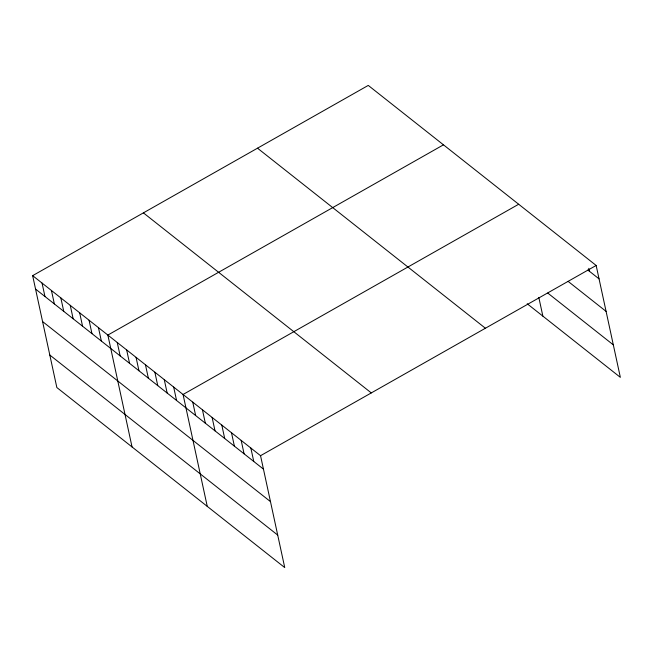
<?xml version="1.0" encoding="UTF-8"?>
<svg xmlns="http://www.w3.org/2000/svg" width="653" height="653" viewBox="0 0 653 653"><rect width="100%" height="100%" fill="white"/><g stroke="black" fill="none" stroke-linecap="round" stroke-linejoin="round"><path stroke-width="0.98" d="M32.65 275.648L260.547 455.696L284.741 567.588L56.844 387.539L32.65 275.648L368.259 85.412L596.156 265.461L620.35 377.352L527.2 303.759M443.469 144.827L107.859 335.062L132.045 446.954M518.678 204.25L183.06 394.477L207.254 506.369M260.547 455.696L596.156 265.461M587.888 270.048L599.062 278.88M568.086 281.353L606.082 311.375M547.761 293.058L613.322 344.857M257.511 148.19L485.408 328.239M143.399 212.87L371.296 392.918M35.548 289.067L263.445 469.115M42.576 321.562L270.473 501.61M49.816 355.044L277.713 535.093M588.753 268.35L589.373 271.224M538.823 297.425L542.863 316.134M250.858 448.048L253.764 461.459M241.177 440.391L244.075 453.811M231.489 432.743L234.394 446.154M221.808 425.087L224.705 438.506M212.119 417.438L215.017 430.849M202.43 409.782L205.336 423.201M192.749 402.134L195.647 415.545M173.665 387.058L176.563 400.469M164.262 379.63L167.16 393.041M154.859 372.202L157.757 385.613M145.456 364.774L148.362 378.185M136.061 357.346L138.958 370.765M126.658 349.918L129.555 363.337M117.254 342.49L120.16 355.909M98.456 327.635L101.354 341.054M89.053 320.215L91.959 333.626M79.658 312.787L82.556 326.198M70.255 305.359L73.152 318.77M60.851 297.931L63.749 311.342M51.448 290.503L54.354 303.923M42.053 283.076L44.951 296.495"/></g></svg>
